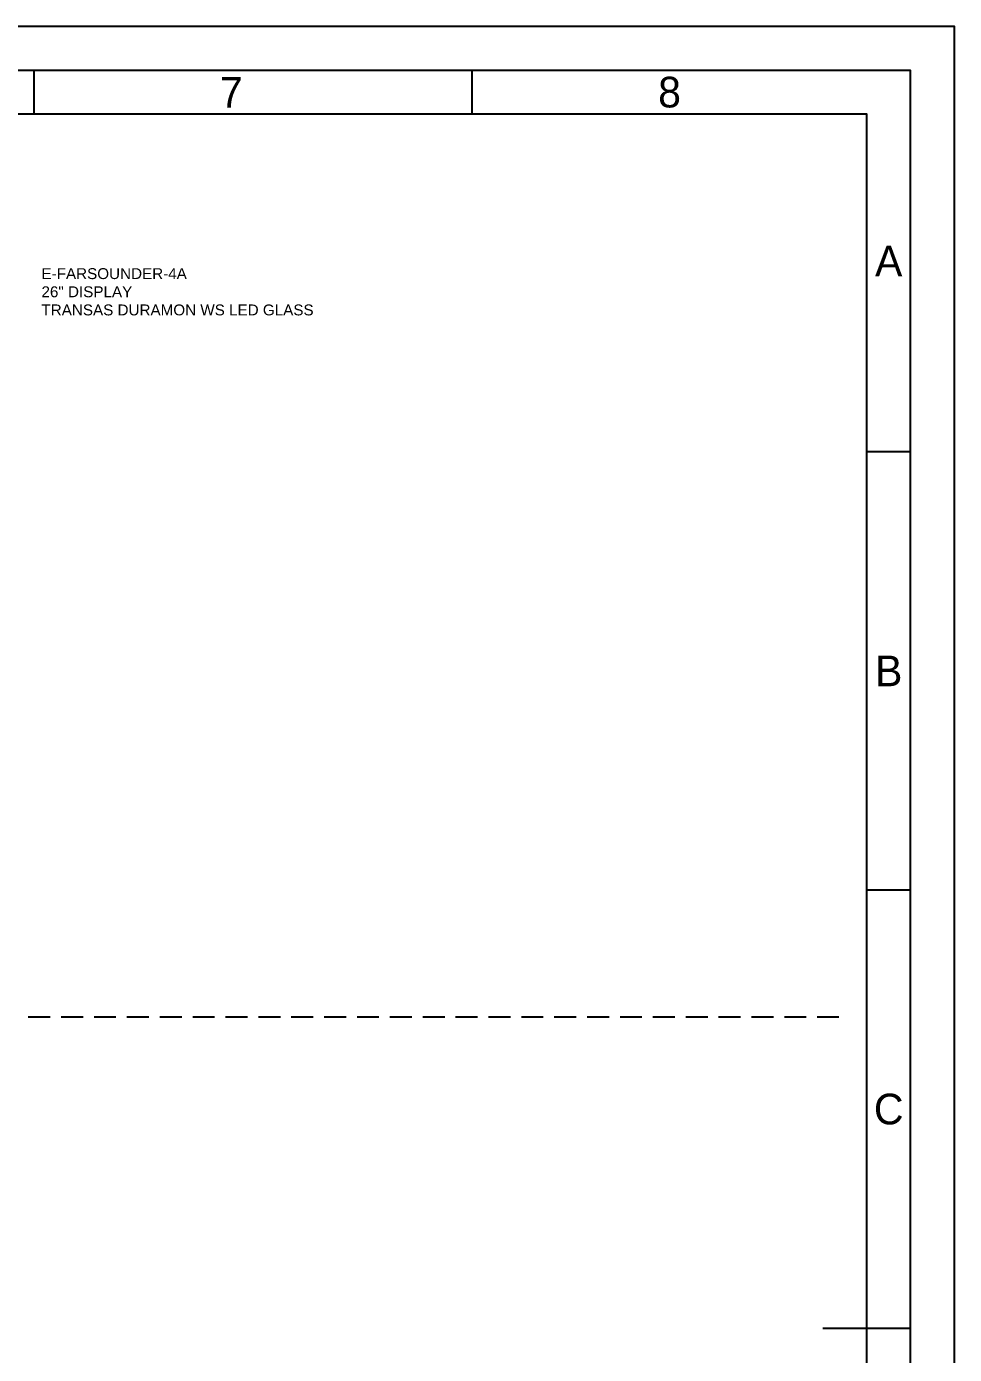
# Model space of a CAD drawing. Header units: millimetres. Extents: x 132530 to 133404, y 33424 to 34046.
# Drawn here: x 132843.7 to 132949.6, y 33569.7 to 33721.2 of the extents above; entities that cross this region are included whole.
import ezdxf

# ---------------------------------------------------------------- set-up
doc = ezdxf.new("R2010")
doc.units = ezdxf.units.MM
doc.linetypes.add('TRAZOS', pattern=[0.75, 0.5, -0.25])
doc.layers.add('ICT', color=3, linetype='Continuous')
doc.layers.add('MAINS-Cajetin', color=73, linetype='Continuous')

# ---------------------------------------------------------------- blocks, each defined once
blk = doc.blocks.new('Formato A3')
at = {"layer": 'MAINS-Cajetin'}
for points in [[(0, 0), (420, 0), (420, 297), (0, 297)], [(15, 5), (415, 5), (415, 292), (15, 292)], [(20, 10), (410, 10), (410, 287), (20, 287)]]:
    blk.add_lwpolyline(points, close=True, dxfattribs=at)
for points in [[(315, 287), (315, 292)], [(365, 287), (365, 292)], [(415, 248.5), (410, 248.5)], [(415, 198.5), (410, 198.5)], [(415, 148.5), (405, 148.5)], [(415, 148.5), (405, 148.5)]]:
    blk.add_lwpolyline(points, dxfattribs=at)
at = {"layer": 'MAINS-Cajetin', "char_height": 3.5, "width": 4.44, "attachment_point": 5}
for s, insert in [('7', (337.5, 289.5)), ('8', (387.5, 289.5)), ('A', (412.5, 270.25)), ('B', (412.5, 223.5)), ('C', (412.5, 173.5))]:
    blk.add_mtext(s, dxfattribs=dict(at, insert=insert))

msp = doc.modelspace()

# ---------------------------------------------------------------- linework, layer by layer
at = {"layer": 'ICT', "color": 7, "linetype": 'TRAZOS', "ltscale": 5}
msp.add_line((132555.18, 33608.2), (132936.38, 33608.2), dxfattribs=at)

# ---------------------------------------------------------------- block references
at = {"layer": 'MAINS-Cajetin'}
msp.add_blockref('Formato A3', (132529.58, 33424.17), dxfattribs=at)

# ---------------------------------------------------------------- texts
at = {"color": 7, "insert": (132845.43, 33693.61), "char_height": 1.2422, "width": 30.3871, "attachment_point": 1}
msp.add_mtext('{\\fSwis721 Lt BT|b0|i0|c0|p34;E-FARSOUNDER-4A\\P26" DISPLAY\\PTRANSAS DURAMON WS LED GLASS}', dxfattribs=at)

doc.saveas('drawing.dxf')
